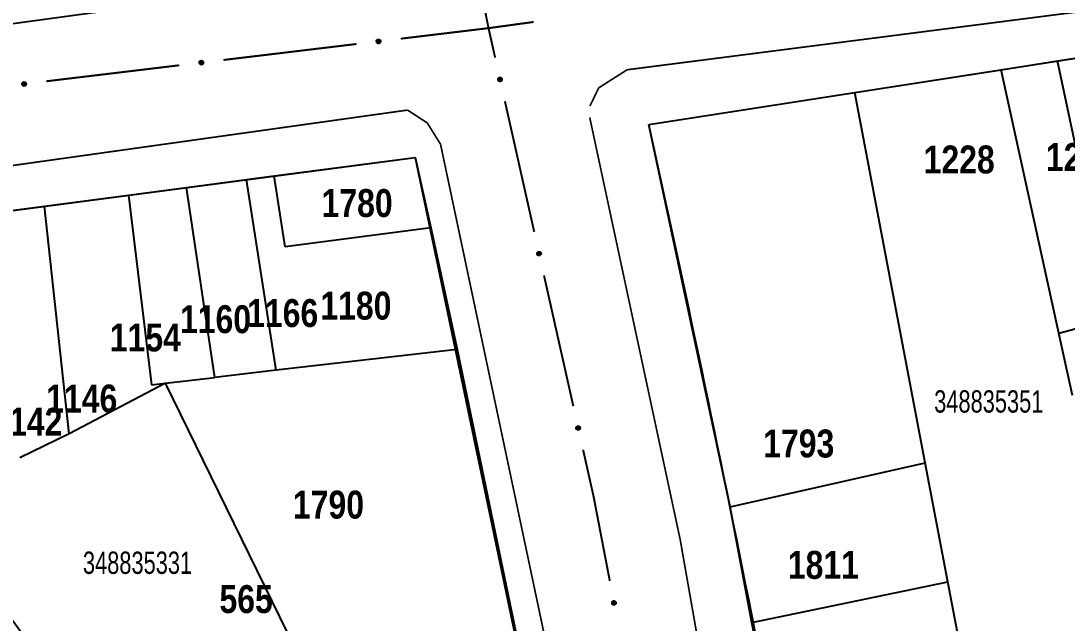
# Model space of a CAD drawing. Extents: x 200120 to 201962, y 4837541 to 4839252.
# Drawn here: x 201362 to 201455.8, y 4838845.1 to 4838899.1 of the extents above; entities that cross this region are included whole.
import ezdxf
from ezdxf.enums import TextEntityAlignment as Align

# ---------------------------------------------------------------- set-up
doc = ezdxf.new("R2010")
doc.units = 0
doc.header["$LTSCALE"] = 3
doc.header["$MEASUREMENT"] = 0
for name, color, linetype in [('CD-MALHA-LOTES', 40, 'CONTINUOUS'), ('CD_TXT_QUADRA', 7, 'CONTINUOUS'), ('RU-QUADRAS', 210, 'CONTINUOUS'), ('SV-EIXO-RUA-PAV', 20, 'CONTINUOUS'), ('SV-RUA-PAVIM-S-GUIA-C-GUIA', 7, 'CONTINUOUS'), ('Th_NmrPort', 1, 'CONTINUOUS')]:
    doc.layers.add(name, color=color, linetype=linetype)
doc.styles.add('ARIAL', font='ARIAL.TTF')
doc.styles.get("Standard").update_dxf_attribs({"font": 'swisscbo.ttf'})

msp = doc.modelspace()

# ---------------------------------------------------------------- linework, layer by layer
at = {"layer": 'CD-MALHA-LOTES'}
for p, q in [((201454.9, 4838895.49), (201460.08, 4838896.3)), ((201449.84, 4838894.7), (201454.9, 4838895.49)), ((201459.78, 4838872.4), (201454.9, 4838895.49)), ((201436.72, 4838892.66), (201449.84, 4838894.7)), ((201455.01, 4838871.11), (201449.84, 4838894.7)), ((201418.26, 4838889.79), (201436.72, 4838892.66)), ((201443.03, 4838859.5), (201436.72, 4838892.66)), ((201425.55, 4838855.54), (201418.26, 4838889.79)), ((201384.7, 4838885.19), (201397.34, 4838886.85)), ((201397.34, 4838886.85), (201398.72, 4838880.53)), ((201376.83, 4838884.15), (201382.22, 4838884.86)), ((201382.22, 4838884.86), (201384.7, 4838885.19)), ((201384.88, 4838867.78), (201382.22, 4838884.86)), ((201385.69, 4838878.83), (201384.7, 4838885.19)), ((201371.63, 4838883.47), (201376.83, 4838884.15)), ((201379.36, 4838867.14), (201376.83, 4838884.15)), ((201364.11, 4838882.48), (201371.63, 4838883.47)), ((201371.63, 4838883.47), (201373.7, 4838866.49)), ((201358.97, 4838881.8), (201364.11, 4838882.48)), ((201366.31, 4838862.09), (201364.11, 4838882.48)), ((201398.72, 4838880.53), (201385.69, 4838878.83)), ((201398.72, 4838880.53), (201401.1, 4838869.64)), ((201455.01, 4838871.11), (201459.78, 4838872.4)), ((201456.23, 4838865.52), (201455.01, 4838871.11)), ((201401.1, 4838869.64), (201384.88, 4838867.78)), ((201401.1, 4838869.64), (201406.35, 4838844.3)), ((201374.95, 4838866.63), (201379.36, 4838867.14)), ((201384.88, 4838867.78), (201379.36, 4838867.14)), ((201374.95, 4838866.63), (201366.31, 4838862.09)), ((201373.7, 4838866.49), (201374.95, 4838866.63)), ((201387.89, 4838840.19), (201374.95, 4838866.63)), ((201366.31, 4838862.09), (201361.89, 4838859.93)), ((201425.55, 4838855.54), (201443.03, 4838859.5)), ((201445.06, 4838848.82), (201443.03, 4838859.5)), ((201427.5, 4838845.2), (201425.55, 4838855.54)), ((201427.5, 4838845.2), (201445.06, 4838848.82)), ((201446.54, 4838841.03), (201445.06, 4838848.82)), ((201428.96, 4838837.43), (201427.5, 4838845.2))]:
    msp.add_line(p, q, dxfattribs=at)
at = {"layer": 'RU-QUADRAS', "color": 6, "linetype": 'Continuous'}
msp.add_lwpolyline([(201418.26, 4838889.79), (201485.35, 4838900.22), (201486.97, 4838892.82), (201486.59, 4838879.55), (201485.18, 4838873.85), (201478.8, 4838861.84, 0.023252), (201462.4, 4838837.82), (201435.67, 4838801.75, 0.011876)], format="xyb", close=True, dxfattribs=at)
msp.add_lwpolyline([(201338.13, 4838877.14), (201339.7, 4838879.27), (201397.34, 4838886.85), (201418.6, 4838785.14), (201415.9, 4838781.2), (201409.11, 4838776.81), (201371.39, 4838831.4)], close=True, dxfattribs=at)
at = {"layer": 'SV-EIXO-RUA-PAV', "const_width": 0.18}
for points in [[(201403.9, 4838898.43), (201402.088, 4838907.548)], [(201403.9, 4838898.43), (201407.941, 4838898.982)], [(201396.035, 4838897.485), (201402.985, 4838898.32)], [(201402.985, 4838898.32), (201403.9, 4838898.43)], [(201404.054, 4838897.743), (201403.9, 4838898.43)], [(201380.149, 4838895.578), (201392.064, 4838897.009)], [(201404.492, 4838895.792), (201404.054, 4838897.743)], [(201364.264, 4838893.67), (201376.178, 4838895.101)], [(201407.996, 4838880.18), (201405.368, 4838891.889)], [(201411.499, 4838864.568), (201408.872, 4838876.277)], [(201413.31, 4838856.5), (201412.375, 4838860.665)], [(201413.448, 4838855.782), (201413.31, 4838856.5)], [(201414.77, 4838848.908), (201413.448, 4838855.782)]]:
    msp.add_lwpolyline(points, dxfattribs=at)
at = {"layer": 'SV-EIXO-RUA-PAV'}
for points in [[(201393.894, 4838897.339), (201393.923, 4838897.378), (201393.957, 4838897.405), (201393.991, 4838897.42), (201394.025, 4838897.425), (201394.06, 4838897.427), (201394.096, 4838897.42), (201394.134, 4838897.404), (201394.174, 4838897.375), (201394.199, 4838897.339), (201394.216, 4838897.306), (201394.223, 4838897.271), (201394.224, 4838897.236), (201394.216, 4838897.199), (201394.199, 4838897.161), (201394.169, 4838897.122), (201394.136, 4838897.095), (201394.102, 4838897.082), (201394.067, 4838897.075), (201394.031, 4838897.074), (201393.996, 4838897.081), (201393.957, 4838897.097), (201393.919, 4838897.128), (201393.892, 4838897.161), (201393.878, 4838897.194), (201393.872, 4838897.229), (201393.87, 4838897.264), (201393.875, 4838897.301), (201393.894, 4838897.339)], [(201378.008, 4838895.431), (201378.038, 4838895.47), (201378.071, 4838895.498), (201378.106, 4838895.512), (201378.139, 4838895.517), (201378.175, 4838895.519), (201378.21, 4838895.512), (201378.249, 4838895.496), (201378.288, 4838895.467), (201378.314, 4838895.431), (201378.33, 4838895.398), (201378.337, 4838895.363), (201378.338, 4838895.328), (201378.33, 4838895.291), (201378.313, 4838895.253), (201378.283, 4838895.214), (201378.25, 4838895.188), (201378.216, 4838895.174), (201378.181, 4838895.167), (201378.145, 4838895.166), (201378.11, 4838895.173), (201378.071, 4838895.189), (201378.033, 4838895.22), (201378.006, 4838895.253), (201377.992, 4838895.286), (201377.986, 4838895.321), (201377.984, 4838895.356), (201377.989, 4838895.393), (201378.008, 4838895.431)], [(201362.122, 4838893.523), (201362.152, 4838893.562), (201362.185, 4838893.59), (201362.22, 4838893.604), (201362.254, 4838893.61), (201362.289, 4838893.611), (201362.325, 4838893.604), (201362.363, 4838893.588), (201362.402, 4838893.559), (201362.428, 4838893.523), (201362.444, 4838893.49), (201362.451, 4838893.455), (201362.452, 4838893.421), (201362.444, 4838893.384), (201362.428, 4838893.345), (201362.397, 4838893.306), (201362.364, 4838893.28), (201362.33, 4838893.266), (201362.295, 4838893.259), (201362.259, 4838893.258), (201362.224, 4838893.265), (201362.185, 4838893.282), (201362.147, 4838893.312), (201362.121, 4838893.345), (201362.107, 4838893.378), (201362.1, 4838893.413), (201362.099, 4838893.449), (201362.104, 4838893.485), (201362.122, 4838893.523)], [(201404.854, 4838893.676), (201404.812, 4838893.701), (201404.782, 4838893.732), (201404.764, 4838893.765), (201404.755, 4838893.798), (201404.75, 4838893.833), (201404.753, 4838893.869), (201404.765, 4838893.909), (201404.791, 4838893.951), (201404.824, 4838893.98), (201404.855, 4838893.999), (201404.889, 4838894.01), (201404.923, 4838894.015), (201404.961, 4838894.01), (201405.001, 4838893.998), (201405.042, 4838893.971), (201405.072, 4838893.941), (201405.089, 4838893.909), (201405.1, 4838893.875), (201405.104, 4838893.839), (201405.101, 4838893.803), (201405.088, 4838893.763), (201405.062, 4838893.722), (201405.032, 4838893.692), (201405, 4838893.675), (201404.966, 4838893.665), (201404.931, 4838893.66), (201404.894, 4838893.661), (201404.854, 4838893.676)], [(201408.358, 4838878.064), (201408.316, 4838878.09), (201408.285, 4838878.12), (201408.267, 4838878.153), (201408.259, 4838878.186), (201408.254, 4838878.221), (201408.257, 4838878.257), (201408.269, 4838878.297), (201408.294, 4838878.339), (201408.327, 4838878.368), (201408.359, 4838878.388), (201408.393, 4838878.399), (201408.427, 4838878.403), (201408.464, 4838878.399), (201408.504, 4838878.386), (201408.546, 4838878.36), (201408.576, 4838878.329), (201408.592, 4838878.297), (201408.603, 4838878.263), (201408.608, 4838878.227), (201408.605, 4838878.192), (201408.592, 4838878.151), (201408.565, 4838878.111), (201408.536, 4838878.081), (201408.504, 4838878.063), (201408.47, 4838878.054), (201408.435, 4838878.048), (201408.398, 4838878.05), (201408.358, 4838878.064)], [(201411.861, 4838862.452), (201411.82, 4838862.478), (201411.789, 4838862.509), (201411.771, 4838862.541), (201411.762, 4838862.574), (201411.757, 4838862.609), (201411.76, 4838862.646), (201411.772, 4838862.685), (201411.798, 4838862.727), (201411.831, 4838862.757), (201411.862, 4838862.776), (201411.896, 4838862.787), (201411.93, 4838862.791), (201411.968, 4838862.787), (201412.008, 4838862.774), (201412.049, 4838862.748), (201412.079, 4838862.718), (201412.096, 4838862.686), (201412.107, 4838862.651), (201412.111, 4838862.616), (201412.108, 4838862.58), (201412.096, 4838862.54), (201412.069, 4838862.499), (201412.039, 4838862.469), (201412.007, 4838862.452), (201411.973, 4838862.442), (201411.938, 4838862.437), (201411.902, 4838862.438), (201411.861, 4838862.452)], [(201415.067, 4838846.782), (201415.026, 4838846.809), (201414.996, 4838846.84), (201414.979, 4838846.874), (201414.972, 4838846.907), (201414.968, 4838846.942), (201414.972, 4838846.978), (201414.985, 4838847.018), (201415.012, 4838847.059), (201415.046, 4838847.087), (201415.078, 4838847.106), (201415.112, 4838847.115), (201415.146, 4838847.119), (201415.184, 4838847.113), (201415.223, 4838847.099), (201415.264, 4838847.072), (201415.293, 4838847.041), (201415.309, 4838847.008), (201415.318, 4838846.973), (201415.322, 4838846.937), (201415.318, 4838846.902), (201415.304, 4838846.862), (201415.276, 4838846.822), (201415.245, 4838846.793), (201415.213, 4838846.777), (201415.178, 4838846.768), (201415.143, 4838846.764), (201415.107, 4838846.766), (201415.067, 4838846.782)]]:
    msp.add_lwpolyline(points, close=True, dxfattribs=at)
for points in [[(201393.87, 4838897.264), (201394.199, 4838897.339)], [(201393.872, 4838897.229), (201394.216, 4838897.306)], [(201393.875, 4838897.301), (201394.174, 4838897.375)], [(201393.875, 4838897.248), (201394.202, 4838897.323)], [(201393.877, 4838897.283), (201394.182, 4838897.357)], [(201393.878, 4838897.211), (201394.218, 4838897.285)], [(201393.878, 4838897.194), (201394.223, 4838897.271)], [(201393.886, 4838897.318), (201394.151, 4838897.387)], [(201393.889, 4838897.177), (201394.221, 4838897.253)], [(201393.892, 4838897.161), (201394.224, 4838897.236)], [(201393.894, 4838897.339), (201394.134, 4838897.404)], [(201393.908, 4838897.144), (201394.215, 4838897.216)], [(201393.911, 4838897.36), (201394.108, 4838897.411)], [(201393.919, 4838897.128), (201394.216, 4838897.199)], [(201393.923, 4838897.378), (201394.096, 4838897.42)], [(201393.942, 4838897.394), (201394.07, 4838897.421)], [(201393.942, 4838897.115), (201394.205, 4838897.179)], [(201393.957, 4838897.405), (201394.06, 4838897.427)], [(201393.957, 4838897.097), (201394.199, 4838897.161)], [(201393.981, 4838897.092), (201394.176, 4838897.14)], [(201393.996, 4838897.081), (201394.169, 4838897.122)], [(201394.017, 4838897.078), (201394.146, 4838897.108)], [(201394.031, 4838897.074), (201394.136, 4838897.095)], [(201377.984, 4838895.356), (201378.314, 4838895.431)], [(201377.986, 4838895.321), (201378.33, 4838895.398)], [(201377.989, 4838895.393), (201378.288, 4838895.467)], [(201377.989, 4838895.34), (201378.317, 4838895.415)], [(201377.992, 4838895.375), (201378.296, 4838895.449)], [(201377.992, 4838895.304), (201378.332, 4838895.377)], [(201377.992, 4838895.286), (201378.337, 4838895.363)], [(201378, 4838895.41), (201378.265, 4838895.479)], [(201378.003, 4838895.269), (201378.335, 4838895.345)], [(201378.006, 4838895.253), (201378.338, 4838895.328)], [(201378.008, 4838895.431), (201378.249, 4838895.496)], [(201378.022, 4838895.236), (201378.329, 4838895.308)], [(201378.025, 4838895.452), (201378.222, 4838895.503)], [(201378.033, 4838895.22), (201378.33, 4838895.291)], [(201378.038, 4838895.47), (201378.21, 4838895.512)], [(201378.056, 4838895.207), (201378.319, 4838895.271)], [(201378.057, 4838895.486), (201378.184, 4838895.514)], [(201378.071, 4838895.498), (201378.175, 4838895.519)], [(201378.071, 4838895.189), (201378.313, 4838895.253)], [(201378.096, 4838895.184), (201378.291, 4838895.232)], [(201378.11, 4838895.173), (201378.283, 4838895.214)], [(201378.132, 4838895.171), (201378.26, 4838895.2)], [(201378.145, 4838895.166), (201378.25, 4838895.188)], [(201362.099, 4838893.449), (201362.428, 4838893.523)], [(201362.1, 4838893.413), (201362.444, 4838893.49)], [(201362.103, 4838893.432), (201362.431, 4838893.508)], [(201362.104, 4838893.485), (201362.402, 4838893.559)], [(201362.106, 4838893.467), (201362.41, 4838893.541)], [(201362.106, 4838893.396), (201362.446, 4838893.47)], [(201362.107, 4838893.378), (201362.451, 4838893.455)], [(201362.114, 4838893.502), (201362.379, 4838893.571)], [(201362.117, 4838893.361), (201362.449, 4838893.437)], [(201362.121, 4838893.345), (201362.452, 4838893.421)], [(201362.122, 4838893.523), (201362.363, 4838893.588)], [(201362.136, 4838893.328), (201362.444, 4838893.4)], [(201362.139, 4838893.544), (201362.336, 4838893.595)], [(201362.147, 4838893.312), (201362.444, 4838893.384)], [(201362.152, 4838893.562), (201362.325, 4838893.604)], [(201362.17, 4838893.299), (201362.433, 4838893.363)], [(201362.171, 4838893.578), (201362.298, 4838893.606)], [(201362.185, 4838893.59), (201362.289, 4838893.611)], [(201362.185, 4838893.282), (201362.428, 4838893.345)], [(201362.21, 4838893.276), (201362.405, 4838893.324)], [(201362.224, 4838893.265), (201362.397, 4838893.306)], [(201362.246, 4838893.263), (201362.374, 4838893.292)], [(201362.259, 4838893.258), (201362.364, 4838893.28)], [(201404.782, 4838893.732), (201404.75, 4838893.833)], [(201404.812, 4838893.701), (201404.753, 4838893.869)], [(201404.795, 4838893.719), (201404.755, 4838893.842)], [(201404.832, 4838893.691), (201404.761, 4838893.882)], [(201404.854, 4838893.676), (201404.765, 4838893.909)], [(201404.876, 4838893.67), (201404.78, 4838893.927)], [(201404.894, 4838893.661), (201404.791, 4838893.951)], [(201404.912, 4838893.665), (201404.808, 4838893.961)], [(201404.931, 4838893.66), (201404.824, 4838893.98)], [(201404.947, 4838893.666), (201404.839, 4838893.984)], [(201404.966, 4838893.665), (201404.855, 4838893.999)], [(201404.983, 4838893.673), (201404.875, 4838894.004)], [(201405, 4838893.675), (201404.889, 4838894.01)], [(201405.016, 4838893.687), (201404.907, 4838894.01)], [(201405.032, 4838893.692), (201404.923, 4838894.015)], [(201405.047, 4838893.71), (201404.944, 4838894.008)], [(201405.062, 4838893.722), (201404.961, 4838894.01)], [(201405.073, 4838893.746), (201404.982, 4838894.001)], [(201405.088, 4838893.763), (201405.001, 4838893.998)], [(201405.091, 4838893.788), (201405.024, 4838893.977)], [(201405.101, 4838893.803), (201405.042, 4838893.971)], [(201405.101, 4838893.825), (201405.059, 4838893.95)], [(201405.104, 4838893.839), (201405.072, 4838893.941)], [(201408.316, 4838878.09), (201408.257, 4838878.257)], [(201408.336, 4838878.079), (201408.265, 4838878.27)], [(201408.358, 4838878.064), (201408.269, 4838878.297)], [(201408.379, 4838878.058), (201408.284, 4838878.315)], [(201408.398, 4838878.05), (201408.294, 4838878.339)], [(201408.415, 4838878.054), (201408.311, 4838878.349)], [(201408.435, 4838878.048), (201408.327, 4838878.368)], [(201408.45, 4838878.054), (201408.342, 4838878.373)], [(201408.47, 4838878.054), (201408.359, 4838878.388)], [(201408.486, 4838878.061), (201408.379, 4838878.392)], [(201408.504, 4838878.063), (201408.393, 4838878.399)], [(201408.52, 4838878.076), (201408.411, 4838878.398)], [(201408.536, 4838878.081), (201408.427, 4838878.403)], [(201408.551, 4838878.098), (201408.448, 4838878.396)], [(201408.565, 4838878.111), (201408.464, 4838878.399)], [(201408.576, 4838878.134), (201408.485, 4838878.39)], [(201408.592, 4838878.151), (201408.504, 4838878.386)], [(201408.595, 4838878.176), (201408.527, 4838878.365)], [(201408.605, 4838878.192), (201408.546, 4838878.36)], [(201408.605, 4838878.213), (201408.563, 4838878.338)], [(201408.608, 4838878.227), (201408.576, 4838878.329)], [(201408.285, 4838878.12), (201408.254, 4838878.221)], [(201408.299, 4838878.107), (201408.258, 4838878.231)], [(201411.789, 4838862.509), (201411.757, 4838862.609)], [(201411.82, 4838862.478), (201411.76, 4838862.646)], [(201411.802, 4838862.495), (201411.762, 4838862.619)], [(201411.839, 4838862.467), (201411.768, 4838862.658)], [(201411.861, 4838862.452), (201411.772, 4838862.685)], [(201411.883, 4838862.446), (201411.788, 4838862.703)], [(201411.902, 4838862.438), (201411.798, 4838862.727)], [(201411.919, 4838862.442), (201411.815, 4838862.737)], [(201411.938, 4838862.437), (201411.831, 4838862.757)], [(201411.954, 4838862.443), (201411.846, 4838862.761)], [(201411.973, 4838862.442), (201411.862, 4838862.776)], [(201411.99, 4838862.449), (201411.882, 4838862.78)], [(201412.007, 4838862.452), (201411.896, 4838862.787)], [(201412.023, 4838862.464), (201411.914, 4838862.786)], [(201412.039, 4838862.469), (201411.93, 4838862.791)], [(201412.054, 4838862.486), (201411.951, 4838862.785)], [(201412.069, 4838862.499), (201411.968, 4838862.787)], [(201412.08, 4838862.523), (201411.989, 4838862.778)], [(201412.096, 4838862.54), (201412.008, 4838862.774)], [(201412.098, 4838862.565), (201412.031, 4838862.754)], [(201412.108, 4838862.58), (201412.049, 4838862.748)], [(201412.108, 4838862.602), (201412.066, 4838862.727)], [(201412.111, 4838862.616), (201412.079, 4838862.718)], [(201414.996, 4838846.84), (201414.968, 4838846.942)], [(201415.026, 4838846.809), (201414.972, 4838846.978)], [(201415.009, 4838846.827), (201414.972, 4838846.952)], [(201415.045, 4838846.798), (201414.98, 4838846.991)], [(201415.067, 4838846.782), (201414.985, 4838847.018)], [(201415.088, 4838846.775), (201415.001, 4838847.035)], [(201415.107, 4838846.766), (201415.012, 4838847.059)], [(201415.124, 4838846.77), (201415.029, 4838847.068)], [(201415.143, 4838846.764), (201415.046, 4838847.087)], [(201415.159, 4838846.77), (201415.061, 4838847.091)], [(201415.178, 4838846.768), (201415.078, 4838847.106)], [(201415.195, 4838846.775), (201415.098, 4838847.109)], [(201415.213, 4838846.777), (201415.112, 4838847.115)], [(201415.229, 4838846.789), (201415.13, 4838847.114)], [(201415.245, 4838846.793), (201415.146, 4838847.119)], [(201415.261, 4838846.81), (201415.167, 4838847.111)], [(201415.276, 4838846.822), (201415.184, 4838847.113)], [(201415.287, 4838846.846), (201415.205, 4838847.103)], [(201415.304, 4838846.862), (201415.223, 4838847.099)], [(201415.307, 4838846.887), (201415.246, 4838847.078)], [(201415.318, 4838846.902), (201415.264, 4838847.072)], [(201415.318, 4838846.924), (201415.28, 4838847.05)], [(201415.322, 4838846.937), (201415.293, 4838847.041)]]:
    msp.add_lwpolyline(points, dxfattribs=at)
at = {"layer": 'SV-RUA-PAVIM-S-GUIA-C-GUIA', "const_width": 0.15}
for points in [[(201392.72, 4838903.12), (201343.67, 4838896.43)], [(201460.18, 4838900.33), (201416.32, 4838894.7)], [(201416.32, 4838894.7), (201413.789, 4838893.089), (201412.983, 4838891.448)], [(201396.64, 4838891.09), (201349.09, 4838884.42)], [(201399.6, 4838888.03), (201398.41, 4838889.94), (201396.64, 4838891.09)], [(201412.97, 4838890.43), (201421.08, 4838852.6)], [(201420.72, 4838788.22), (201399.6, 4838888.03)], [(201421.08, 4838852.6), (201429.45, 4838805.04)]]:
    msp.add_lwpolyline(points, dxfattribs=at)

# ---------------------------------------------------------------- texts
at = {"layer": 'CD_TXT_QUADRA', "color": 7, "linetype": 'Continuous', "style": 'ARIAL', "width": 0.7}
for s, p in [('348835351', (201443.84, 4838863.99)), ('348835331', (201367.55, 4838849.54))]:
    msp.add_text(s, height=2, dxfattribs=at).set_placement(p)
at = {"layer": 'Th_NmrPort', "color": 1}
for s, p in [('1228', (201442.895, 4838886.664)), ('1240', (201453.855, 4838886.884)), ('1780', (201388.938, 4838882.76)), ('1180', (201388.828, 4838873.57)), ('1160', (201376.25, 4838872.358)), ('1166', (201382.27, 4838872.908)), ('1154', (201369.96, 4838870.718)), ('1146', (201364.26, 4838865.248)), ('1142', (201359.34, 4838863.168)), ('1793', (201428.516, 4838861.222)), ('1790', (201386.373, 4838855.746)), ('1811', (201430.723, 4838850.348)), ('565', (201379.787, 4838847.282))]:
    msp.add_text(s, height=2.5, dxfattribs=at).set_placement(p, align=Align.MIDDLE_LEFT)

doc.saveas('drawing.dxf')
